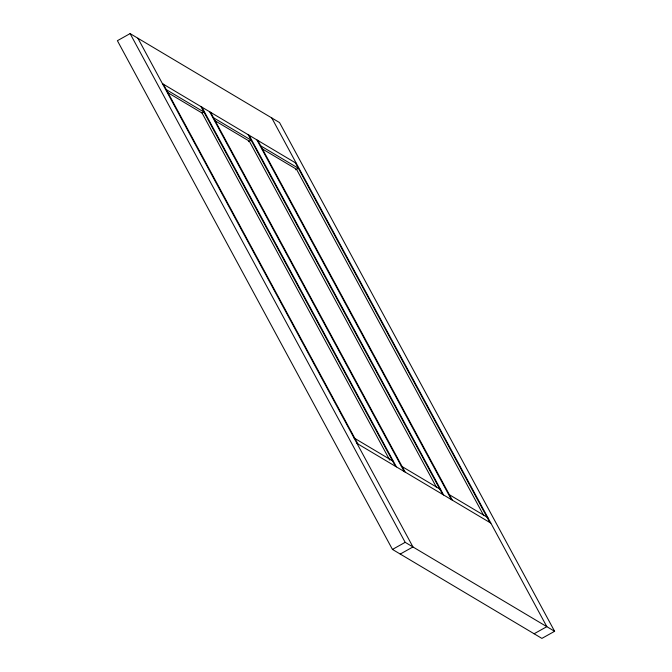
<?xml version="1.0" encoding="UTF-8"?>
<svg xmlns="http://www.w3.org/2000/svg" width="672" height="672" viewBox="0 0 672 672"><rect width="100%" height="100%" fill="white"/><g stroke="black" fill="none" stroke-linecap="round" stroke-linejoin="round"><path stroke-width="1.01" d="M130.108 33.6L117.39 40.698L392.456 549.427L541.892 638.4L554.61 631.302L279.544 122.573L130.108 33.6L405.174 542.329L554.61 631.302M168.092 92.803L202.079 113.047L203.902 112.031L166.328 89.662M248.388 141.666L251.118 140.146L213.553 117.776M295.613 169.781L298.334 168.26L260.77 145.891M392.456 549.427L405.174 542.329M400.235 554.056L412.961 546.958L137.894 38.237M534.106 633.763L546.832 626.665L271.765 117.944M162.448 83.656L296.318 163.363M214.418 120.389L249.304 141.162L436.422 487.234M261.635 148.504L296.52 169.277L483.638 515.348M354.018 437.951L393.448 461.429M401.234 466.057L440.664 489.544M448.451 494.172L487.889 517.658M356.958 443.394L490.837 523.102M295.386 162.809L489.896 522.547M257.821 140.44L452.332 500.178M256.889 139.885L451.399 499.624M249.102 135.248L443.612 494.995M248.17 134.694L442.68 494.432M210.605 112.325L405.115 472.072M209.672 111.77L404.183 471.509M201.886 107.134L396.396 466.88M200.953 106.579L395.464 466.318M202.079 113.047L389.701 460.043M163.38 84.21L357.899 443.957"/></g></svg>
